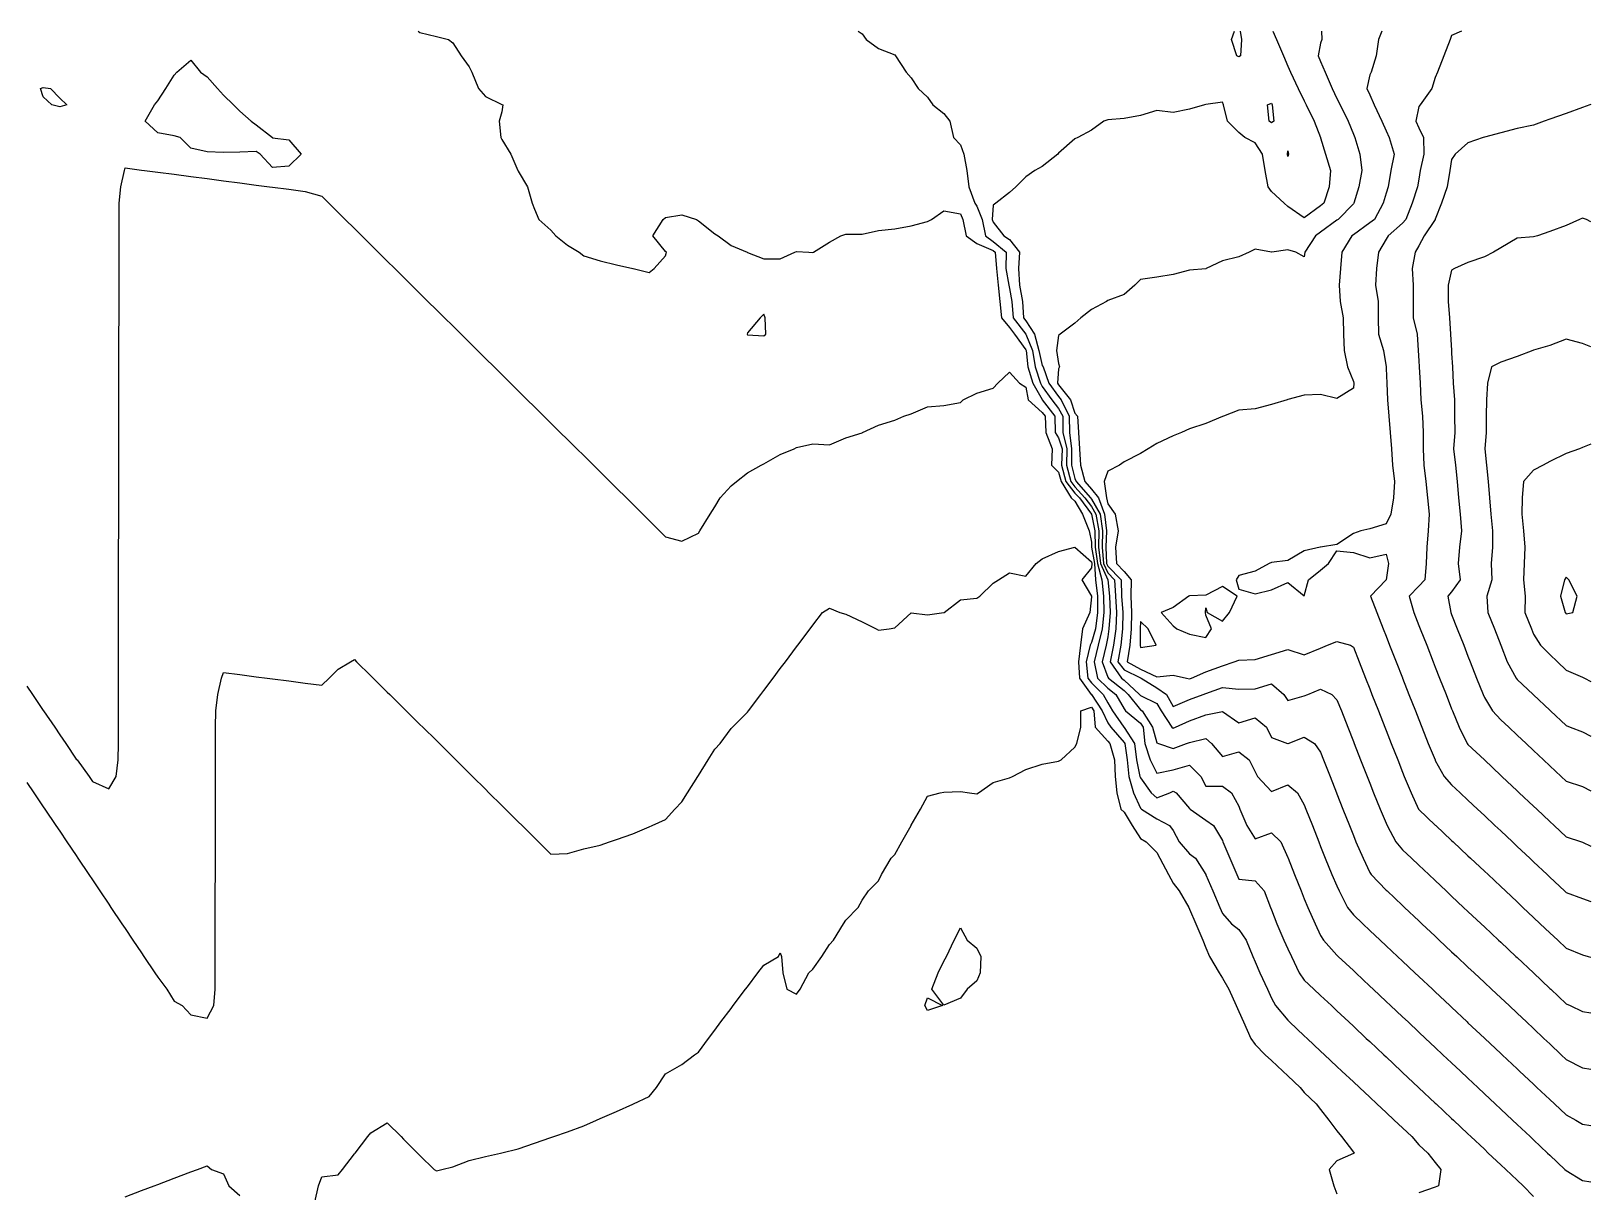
# Model space of a CAD drawing. Header units: metres. Extents: x 2681030 to 2681330, y 1246000 to 1246290.
# Drawn here: x 2681282.38 to 2681330, y 1246254.57 to 1246290 of the extents above; entities that cross this region are included whole.
import ezdxf

# ---------------------------------------------------------------- set-up
doc = ezdxf.new("R2010")
doc.units = ezdxf.units.M
doc.layers.add('BASIS_HOEHENLINIEN', color=8, linetype='Continuous')

msp = doc.modelspace()

# ---------------------------------------------------------------- linework, layer by layer
at = {"layer": 'BASIS_HOEHENLINIEN'}
for points, elevation in [([(2681294.193, 1246290), (2681294.25, 1246289.961), (2681294.75, 1246289.833), (2681295.123, 1246289.75), (2681295.25, 1246289.64), (2681295.51, 1246289.25), (2681295.75, 1246288.909), (2681295.838, 1246288.75), (2681296.039, 1246288.25), (2681296.25, 1246288.005), (2681296.75, 1246287.764), (2681296.781, 1246287.75), (2681296.75, 1246287.541), (2681296.665, 1246287.25), (2681296.721, 1246286.75), (2681296.75, 1246286.697), (2681297.027, 1246286.25), (2681297.238, 1246285.75), (2681297.25, 1246285.723), (2681297.531, 1246285.25), (2681297.677, 1246284.75), (2681297.75, 1246284.57), (2681297.875, 1246284.25), (2681298.25, 1246283.921), (2681298.395, 1246283.75), (2681298.75, 1246283.463), (2681299.11, 1246283.25), (2681299.25, 1246283.144), (2681299.75, 1246282.985), (2681300.25, 1246282.869), (2681300.75, 1246282.753), (2681300.763, 1246282.75), (2681301.25, 1246282.637), (2681301.403, 1246282.75), (2681301.75, 1246283.137), (2681301.781, 1246283.25), (2681301.75, 1246283.273), (2681301.357, 1246283.75), (2681301.677, 1246284.25), (2681301.75, 1246284.307), (2681302.25, 1246284.391), (2681302.691, 1246284.25), (2681302.75, 1246284.206), (2681303.25, 1246283.811), (2681303.36, 1246283.75), (2681303.75, 1246283.457), (2681304.243, 1246283.25), (2681304.25, 1246283.247), (2681304.75, 1246283.052), (2681305.25, 1246283.055), (2681305.7, 1246283.25), (2681305.75, 1246283.276), (2681306.125, 1246283.25), (2681306.25, 1246283.243), (2681306.264, 1246283.25), (2681306.75, 1246283.559), (2681307.097, 1246283.75), (2681307.25, 1246283.802), (2681307.75, 1246283.801), (2681308.25, 1246283.917), (2681308.75, 1246283.97), (2681309.25, 1246284.054), (2681309.75, 1246284.186), (2681309.87, 1246284.25), (2681310.25, 1246284.511), (2681310.75, 1246284.428), (2681310.827, 1246284.25), (2681310.924, 1246283.75), (2681311.25, 1246283.515), (2681311.75, 1246283.307), (2681311.818, 1246283.25), (2681311.857, 1246282.75), (2681311.908, 1246282.25), (2681311.96, 1246281.75), (2681312.006, 1246281.25), (2681312.25, 1246280.951), (2681312.403, 1246280.75), (2681312.75, 1246280.271), (2681312.759, 1246280.25), (2681312.809, 1246279.75), (2681312.967, 1246279.25), (2681313.25, 1246278.752), (2681313.251, 1246278.75), (2681313.639, 1246278.25), (2681313.648, 1246277.75), (2681313.75, 1246277.589), (2681313.857, 1246277.25), (2681313.843, 1246276.75), (2681313.975, 1246276.25), (2681314.25, 1246275.9), (2681314.385, 1246275.75), (2681314.75, 1246275.252), (2681314.751, 1246275.25), (2681314.854, 1246274.75), (2681314.865, 1246274.25), (2681314.942, 1246273.75), (2681315.065, 1246273.25), (2681315.117, 1246272.75), (2681315.131, 1246272.25), (2681315.077, 1246271.75), (2681314.963, 1246271.25), (2681314.839, 1246270.75), (2681314.938, 1246270.25), (2681315.25, 1246269.947), (2681315.497, 1246269.75), (2681315.75, 1246269.307), (2681315.791, 1246269.25), (2681316.25, 1246268.872), (2681316.334, 1246268.75), (2681316.384, 1246268.25), (2681316.541, 1246267.75), (2681316.75, 1246267.351), (2681317.25, 1246267.451), (2681317.75, 1246267.592), (2681318.088, 1246267.25), (2681318.25, 1246266.946), (2681318.75, 1246266.952), (2681319.026, 1246266.75), (2681319.25, 1246266.339), (2681319.288, 1246266.25), (2681319.5, 1246265.75), (2681319.75, 1246265.345), (2681320.25, 1246265.53), (2681320.537, 1246265.25), (2681320.75, 1246264.777), (2681320.76, 1246264.75), (2681320.957, 1246264.25), (2681321.154, 1246263.75), (2681321.25, 1246263.512), (2681321.361, 1246263.25), (2681321.588, 1246262.75), (2681321.75, 1246262.394), (2681321.835, 1246262.25), (2681322.25, 1246261.789), (2681322.291, 1246261.75), (2681322.75, 1246261.319), (2681322.824, 1246261.25), (2681323.25, 1246260.849), (2681323.356, 1246260.75), (2681323.75, 1246260.38), (2681323.888, 1246260.25), (2681324.25, 1246259.91), (2681324.42, 1246259.75), (2681324.75, 1246259.44), (2681324.953, 1246259.25), (2681325.25, 1246258.971), (2681325.485, 1246258.75), (2681325.75, 1246258.501), (2681326.017, 1246258.25), (2681326.25, 1246258.031), (2681326.549, 1246257.75), (2681326.75, 1246257.561), (2681327.081, 1246257.25), (2681327.25, 1246257.092), (2681327.614, 1246256.75), (2681327.75, 1246256.622), (2681328.146, 1246256.25), (2681328.25, 1246256.152), (2681328.678, 1246255.75), (2681328.75, 1246255.682), (2681329.21, 1246255.25), (2681329.25, 1246255.213), (2681329.75, 1246254.911), (2681330, 1246254.866)], 428), ([(2681307.626, 1246290), (2681307.75, 1246289.921), (2681307.877, 1246289.75), (2681308.25, 1246289.474), (2681308.75, 1246289.274), (2681308.771, 1246289.25), (2681309.097, 1246288.75), (2681309.25, 1246288.577), (2681309.465, 1246288.25), (2681309.75, 1246287.981), (2681309.914, 1246287.75), (2681310.25, 1246287.489), (2681310.426, 1246287.25), (2681310.542, 1246286.75), (2681310.75, 1246286.526), (2681310.856, 1246286.25), (2681310.947, 1246285.75), (2681311.004, 1246285.25), (2681311.191, 1246284.75), (2681311.25, 1246284.663), (2681311.416, 1246284.25), (2681311.521, 1246283.75), (2681311.75, 1246283.582), (2681312.145, 1246283.25), (2681312.139, 1246282.75), (2681312.232, 1246282.25), (2681312.25, 1246282.149), (2681312.321, 1246281.75), (2681312.363, 1246281.25), (2681312.75, 1246280.755), (2681312.753, 1246280.75), (2681312.954, 1246280.25), (2681313.035, 1246279.75), (2681313.194, 1246279.25), (2681313.25, 1246279.152), (2681313.539, 1246278.75), (2681313.75, 1246278.482), (2681313.875, 1246278.25), (2681313.883, 1246277.75), (2681314.002, 1246277.25), (2681313.995, 1246276.75), (2681314.124, 1246276.25), (2681314.25, 1246276.09), (2681314.555, 1246275.75), (2681314.75, 1246275.484), (2681314.885, 1246275.25), (2681314.974, 1246274.75), (2681314.973, 1246274.25), (2681315.033, 1246273.75), (2681315.25, 1246273.251), (2681315.251, 1246273.25), (2681315.3, 1246272.75), (2681315.325, 1246272.25), (2681315.283, 1246271.75), (2681315.25, 1246271.511), (2681315.207, 1246271.25), (2681315.081, 1246270.75), (2681315.25, 1246270.282), (2681315.27, 1246270.25), (2681315.75, 1246269.868), (2681315.878, 1246269.75), (2681316.25, 1246269.285), (2681316.301, 1246269.25), (2681316.618, 1246268.75), (2681316.75, 1246268.278), (2681316.802, 1246268.25), (2681317.25, 1246268.096), (2681317.654, 1246268.25), (2681317.75, 1246268.288), (2681318.25, 1246268.404), (2681318.414, 1246268.25), (2681318.75, 1246267.851), (2681319.25, 1246267.994), (2681319.565, 1246267.75), (2681319.75, 1246267.388), (2681319.822, 1246267.25), (2681320.25, 1246266.788), (2681320.75, 1246266.989), (2681321.048, 1246266.75), (2681321.25, 1246266.381), (2681321.301, 1246266.25), (2681321.498, 1246265.75), (2681321.695, 1246265.25), (2681321.75, 1246265.109), (2681321.891, 1246264.75), (2681322.096, 1246264.25), (2681322.25, 1246263.903), (2681322.32, 1246263.75), (2681322.573, 1246263.25), (2681322.75, 1246263.017), (2681323.035, 1246262.75), (2681323.25, 1246262.548), (2681323.567, 1246262.25), (2681323.75, 1246262.078), (2681324.099, 1246261.75), (2681324.25, 1246261.608), (2681324.631, 1246261.25), (2681324.75, 1246261.138), (2681325.163, 1246260.75), (2681325.25, 1246260.669), (2681325.696, 1246260.25), (2681325.75, 1246260.199), (2681326.228, 1246259.75), (2681326.25, 1246259.729), (2681326.75, 1246259.26), (2681326.76, 1246259.25), (2681327.25, 1246258.79), (2681327.292, 1246258.75), (2681327.75, 1246258.32), (2681327.825, 1246258.25), (2681328.25, 1246257.85), (2681328.357, 1246257.75), (2681328.75, 1246257.381), (2681328.889, 1246257.25), (2681329.25, 1246256.911), (2681329.54, 1246256.75), (2681329.75, 1246256.632), (2681330, 1246256.588)], 427.5), ([(2681320.291, 1246290), (2681320.399, 1246289.75), (2681320.614, 1246289.25), (2681320.75, 1246288.934), (2681320.829, 1246288.75), (2681321.064, 1246288.25), (2681321.25, 1246287.872), (2681321.31, 1246287.75), (2681321.556, 1246287.25), (2681321.747, 1246286.75), (2681321.75, 1246286.74), (2681321.902, 1246286.25), (2681322.056, 1246285.75), (2681322.016, 1246285.25), (2681321.85, 1246284.75), (2681321.75, 1246284.665), (2681321.25, 1246284.304), (2681320.75, 1246284.647), (2681320.633, 1246284.75), (2681320.25, 1246285.105), (2681320.15, 1246285.25), (2681320.055, 1246285.75), (2681319.98, 1246286.25), (2681319.75, 1246286.588), (2681319.432, 1246286.75), (2681319.25, 1246286.91), (2681318.908, 1246287.25), (2681318.785, 1246287.75), (2681318.75, 1246287.835), (2681318.25, 1246287.759), (2681318.204, 1246287.75), (2681317.75, 1246287.621), (2681317.25, 1246287.519), (2681316.75, 1246287.579), (2681316.25, 1246287.428), (2681315.75, 1246287.333), (2681315.25, 1246287.298), (2681315.126, 1246287.25), (2681314.75, 1246286.983), (2681314.34, 1246286.75), (2681314.25, 1246286.711), (2681313.75, 1246286.28), (2681313.725, 1246286.25), (2681313.25, 1246285.874), (2681313.021, 1246285.75), (2681312.75, 1246285.553), (2681312.439, 1246285.25), (2681312.25, 1246285.074), (2681311.832, 1246284.75), (2681311.75, 1246284.687), (2681311.726, 1246284.25), (2681311.75, 1246284.166), (2681312.081, 1246283.75), (2681312.25, 1246283.637), (2681312.56, 1246283.25), (2681312.528, 1246282.75), (2681312.561, 1246282.25), (2681312.645, 1246281.75), (2681312.681, 1246281.25), (2681312.75, 1246281.162), (2681313.015, 1246280.75), (2681313.15, 1246280.25), (2681313.25, 1246279.795), (2681313.274, 1246279.75), (2681313.449, 1246279.25), (2681313.75, 1246278.845), (2681313.827, 1246278.75), (2681314.073, 1246278.25), (2681314.087, 1246277.75), (2681314.147, 1246277.25), (2681314.148, 1246276.75), (2681314.25, 1246276.345), (2681314.291, 1246276.25), (2681314.725, 1246275.75), (2681314.75, 1246275.717), (2681315.018, 1246275.25), (2681315.093, 1246274.75), (2681315.082, 1246274.25), (2681315.124, 1246273.75), (2681315.25, 1246273.461), (2681315.456, 1246273.25), (2681315.483, 1246272.75), (2681315.518, 1246272.25), (2681315.493, 1246271.75), (2681315.431, 1246271.25), (2681315.322, 1246270.75), (2681315.675, 1246270.25), (2681315.75, 1246270.19), (2681316.225, 1246269.75), (2681316.25, 1246269.719), (2681316.75, 1246269.472), (2681316.878, 1246269.25), (2681317.21, 1246268.75), (2681317.25, 1246268.721), (2681317.318, 1246268.75), (2681317.75, 1246268.945), (2681318.25, 1246269.126), (2681318.75, 1246269.231), (2681319.25, 1246268.88), (2681319.75, 1246269.037), (2681320.099, 1246268.75), (2681320.25, 1246268.437), (2681320.737, 1246268.25), (2681320.75, 1246268.247), (2681320.757, 1246268.25), (2681321.25, 1246268.449), (2681321.565, 1246268.25), (2681321.75, 1246267.985), (2681321.842, 1246267.75), (2681322.039, 1246267.25), (2681322.236, 1246266.75), (2681322.25, 1246266.713), (2681322.432, 1246266.25), (2681322.629, 1246265.75), (2681322.75, 1246265.442), (2681322.828, 1246265.25), (2681323.051, 1246264.75), (2681323.25, 1246264.312), (2681323.289, 1246264.25), (2681323.75, 1246263.776), (2681323.778, 1246263.75), (2681324.25, 1246263.306), (2681324.31, 1246263.25), (2681324.75, 1246262.837), (2681324.842, 1246262.75), (2681325.25, 1246262.367), (2681325.374, 1246262.25), (2681325.75, 1246261.897), (2681325.907, 1246261.75), (2681326.25, 1246261.427), (2681326.439, 1246261.25), (2681326.75, 1246260.958), (2681326.971, 1246260.75), (2681327.25, 1246260.488), (2681327.503, 1246260.25), (2681327.75, 1246260.018), (2681328.036, 1246259.75), (2681328.25, 1246259.549), (2681328.568, 1246259.25), (2681328.75, 1246259.079), (2681329.1, 1246258.75), (2681329.25, 1246258.609), (2681329.75, 1246258.353), (2681330, 1246258.309)], 427), ([(2681321.782, 1246290), (2681321.784, 1246289.75), (2681321.75, 1246289.639), (2681321.675, 1246289.25), (2681321.75, 1246289.075), (2681321.89, 1246288.75), (2681322.105, 1246288.25), (2681322.25, 1246287.947), (2681322.342, 1246287.75), (2681322.588, 1246287.25), (2681322.75, 1246286.855), (2681322.794, 1246286.75), (2681322.949, 1246286.25), (2681323.006, 1246285.75), (2681322.915, 1246285.25), (2681322.763, 1246284.75), (2681322.75, 1246284.733), (2681322.283, 1246284.25), (2681322.25, 1246284.226), (2681321.75, 1246283.864), (2681321.592, 1246283.75), (2681321.269, 1246283.25), (2681321.25, 1246283.108), (2681320.99, 1246283.25), (2681320.75, 1246283.328), (2681320.256, 1246283.25), (2681320.25, 1246283.249), (2681320.246, 1246283.25), (2681319.75, 1246283.346), (2681319.565, 1246283.25), (2681319.25, 1246283.113), (2681318.75, 1246282.987), (2681318.257, 1246282.75), (2681318.25, 1246282.747), (2681317.75, 1246282.708), (2681317.25, 1246282.573), (2681316.75, 1246282.493), (2681316.25, 1246282.424), (2681316.077, 1246282.25), (2681315.75, 1246281.957), (2681315.25, 1246281.778), (2681315.209, 1246281.75), (2681314.75, 1246281.501), (2681314.432, 1246281.25), (2681314.25, 1246281.083), (2681313.798, 1246280.75), (2681313.75, 1246280.708), (2681313.683, 1246280.25), (2681313.75, 1246279.852), (2681313.781, 1246279.75), (2681313.75, 1246279.689), (2681313.713, 1246279.25), (2681313.75, 1246279.2), (2681314.114, 1246278.75), (2681314.25, 1246278.343), (2681314.326, 1246278.25), (2681314.356, 1246277.75), (2681314.383, 1246277.25), (2681314.414, 1246276.75), (2681314.555, 1246276.25), (2681314.75, 1246276.018), (2681314.964, 1246275.75), (2681315.152, 1246275.25), (2681315.213, 1246274.75), (2681315.19, 1246274.25), (2681315.216, 1246273.75), (2681315.25, 1246273.671), (2681315.661, 1246273.25), (2681315.667, 1246272.75), (2681315.711, 1246272.25), (2681315.702, 1246271.75), (2681315.65, 1246271.25), (2681315.562, 1246270.75), (2681315.75, 1246270.505), (2681316.25, 1246270.26), (2681316.27, 1246270.25), (2681316.75, 1246269.954), (2681317.047, 1246269.75), (2681317.25, 1246269.38), (2681317.75, 1246269.596), (2681318.164, 1246269.75), (2681318.25, 1246269.782), (2681318.75, 1246269.963), (2681319.25, 1246269.907), (2681319.75, 1246269.922), (2681320.25, 1246270.079), (2681320.629, 1246269.75), (2681320.75, 1246269.565), (2681321.25, 1246269.706), (2681321.358, 1246269.75), (2681321.75, 1246269.908), (2681322.095, 1246269.75), (2681322.25, 1246269.589), (2681322.383, 1246269.25), (2681322.58, 1246268.75), (2681322.75, 1246268.318), (2681322.777, 1246268.25), (2681322.973, 1246267.75), (2681323.17, 1246267.25), (2681323.25, 1246267.046), (2681323.367, 1246266.75), (2681323.564, 1246266.25), (2681323.75, 1246265.82), (2681323.782, 1246265.75), (2681324.051, 1246265.25), (2681324.25, 1246265.004), (2681324.521, 1246264.75), (2681324.75, 1246264.535), (2681325.053, 1246264.25), (2681325.25, 1246264.065), (2681325.585, 1246263.75), (2681325.75, 1246263.595), (2681326.117, 1246263.25), (2681326.25, 1246263.126), (2681326.65, 1246262.75), (2681326.75, 1246262.656), (2681327.182, 1246262.25), (2681327.25, 1246262.186), (2681327.714, 1246261.75), (2681327.75, 1246261.716), (2681328.246, 1246261.25), (2681328.25, 1246261.247), (2681328.75, 1246260.777), (2681328.779, 1246260.75), (2681329.25, 1246260.307), (2681329.374, 1246260.25), (2681329.75, 1246260.075), (2681330, 1246260.029)], 426.5), ([(2681323.615, 1246290), (2681323.517, 1246289.75), (2681323.442, 1246289.25), (2681323.289, 1246288.75), (2681323.25, 1246288.67), (2681323.166, 1246288.25), (2681323.25, 1246288.055), (2681323.381, 1246287.75), (2681323.62, 1246287.25), (2681323.75, 1246286.954), (2681323.841, 1246286.75), (2681323.992, 1246286.25), (2681323.895, 1246285.75), (2681323.814, 1246285.25), (2681323.75, 1246285.05), (2681323.655, 1246284.75), (2681323.391, 1246284.25), (2681323.25, 1246284.148), (2681322.75, 1246283.786), (2681322.7, 1246283.75), (2681322.393, 1246283.25), (2681322.359, 1246282.75), (2681322.316, 1246282.25), (2681322.351, 1246281.75), (2681322.438, 1246281.25), (2681322.449, 1246280.75), (2681322.465, 1246280.25), (2681322.571, 1246279.75), (2681322.75, 1246279.303), (2681322.762, 1246279.25), (2681322.75, 1246279.101), (2681322.25, 1246278.79), (2681321.75, 1246278.903), (2681321.25, 1246278.892), (2681320.75, 1246278.754), (2681320.733, 1246278.75), (2681320.25, 1246278.599), (2681319.75, 1246278.467), (2681319.25, 1246278.434), (2681318.782, 1246278.25), (2681318.75, 1246278.237), (2681318.25, 1246278.025), (2681317.75, 1246277.862), (2681317.503, 1246277.75), (2681317.25, 1246277.641), (2681316.75, 1246277.41), (2681316.488, 1246277.25), (2681316.25, 1246277.105), (2681315.75, 1246276.848), (2681315.608, 1246276.75), (2681315.25, 1246276.564), (2681315.138, 1246276.25), (2681315.213, 1246275.75), (2681315.25, 1246275.572), (2681315.474, 1246275.25), (2681315.572, 1246274.75), (2681315.489, 1246274.25), (2681315.52, 1246273.75), (2681315.75, 1246273.509), (2681315.97, 1246273.25), (2681315.951, 1246272.75), (2681315.977, 1246272.25), (2681315.963, 1246271.75), (2681315.924, 1246271.25), (2681315.848, 1246270.75), (2681316.25, 1246270.519), (2681316.75, 1246270.291), (2681317.25, 1246270.339), (2681317.66, 1246270.25), (2681317.75, 1246270.225), (2681317.812, 1246270.25), (2681318.25, 1246270.439), (2681318.75, 1246270.62), (2681319.111, 1246270.75), (2681319.25, 1246270.8), (2681319.75, 1246270.817), (2681320.25, 1246270.965), (2681320.75, 1246271.122), (2681321.25, 1246270.964), (2681321.75, 1246271.166), (2681321.959, 1246271.25), (2681322.25, 1246271.367), (2681322.662, 1246271.25), (2681322.75, 1246271.193), (2681322.924, 1246270.75), (2681323.121, 1246270.25), (2681323.25, 1246269.921), (2681323.317, 1246269.75), (2681323.514, 1246269.25), (2681323.711, 1246268.75), (2681323.75, 1246268.65), (2681323.908, 1246268.25), (2681324.104, 1246267.75), (2681324.25, 1246267.379), (2681324.302, 1246267.25), (2681324.513, 1246266.75), (2681324.74, 1246266.25), (2681324.75, 1246266.236), (2681325.25, 1246265.763), (2681325.264, 1246265.75), (2681325.75, 1246265.293), (2681325.796, 1246265.25), (2681326.25, 1246264.824), (2681326.328, 1246264.75), (2681326.75, 1246264.354), (2681326.861, 1246264.25), (2681327.25, 1246263.884), (2681327.393, 1246263.75), (2681327.75, 1246263.414), (2681327.925, 1246263.25), (2681328.25, 1246262.945), (2681328.457, 1246262.75), (2681328.75, 1246262.475), (2681328.99, 1246262.25), (2681329.25, 1246262.005), (2681329.75, 1246261.796), (2681329.915, 1246261.75), (2681330, 1246261.727)], 426), ([(2681319.304, 1246289.25), (2681319.25, 1246289.22), (2681319.196, 1246289.25), (2681319.034, 1246289.75), (2681319.116, 1246290)], 427.5), ([(2681326.052, 1246290), (2681325.75, 1246289.864), (2681325.705, 1246289.75), (2681325.509, 1246289.25), (2681325.314, 1246288.75), (2681325.25, 1246288.588), (2681325.142, 1246288.25), (2681324.791, 1246287.75), (2681324.75, 1246287.7), (2681324.658, 1246287.25), (2681324.75, 1246287.05), (2681324.888, 1246286.75), (2681324.901, 1246286.25), (2681324.792, 1246285.75), (2681324.75, 1246285.486), (2681324.713, 1246285.25), (2681324.547, 1246284.75), (2681324.355, 1246284.25), (2681324.25, 1246284.136), (2681323.808, 1246283.75), (2681323.75, 1246283.65), (2681323.517, 1246283.25), (2681323.453, 1246282.75), (2681323.424, 1246282.25), (2681323.508, 1246281.75), (2681323.508, 1246281.25), (2681323.519, 1246280.75), (2681323.666, 1246280.25), (2681323.747, 1246279.75), (2681323.75, 1246279.703), (2681323.774, 1246279.25), (2681323.797, 1246278.75), (2681323.828, 1246278.25), (2681323.877, 1246277.75), (2681323.918, 1246277.25), (2681323.945, 1246276.75), (2681324.001, 1246276.25), (2681323.979, 1246275.75), (2681323.899, 1246275.25), (2681323.75, 1246274.956), (2681323.25, 1246274.803), (2681322.978, 1246274.75), (2681322.75, 1246274.666), (2681322.25, 1246274.326), (2681321.75, 1246274.251), (2681321.741, 1246274.25), (2681321.25, 1246274.131), (2681320.75, 1246273.835), (2681320.25, 1246273.774), (2681320.175, 1246273.75), (2681319.75, 1246273.518), (2681319.25, 1246273.377), (2681319.171, 1246273.25), (2681319.25, 1246272.96), (2681319.75, 1246272.825), (2681320.25, 1246272.945), (2681320.75, 1246273.171), (2681321.25, 1246272.766), (2681321.379, 1246273.25), (2681321.75, 1246273.545), (2681321.994, 1246273.75), (2681322.25, 1246274.137), (2681322.75, 1246274.083), (2681323.25, 1246273.917), (2681323.75, 1246274.032), (2681323.82, 1246273.75), (2681323.755, 1246273.25), (2681323.75, 1246273.245), (2681323.277, 1246272.75), (2681323.465, 1246272.25), (2681323.662, 1246271.75), (2681323.75, 1246271.526), (2681323.858, 1246271.25), (2681324.055, 1246270.75), (2681324.25, 1246270.254), (2681324.252, 1246270.25), (2681324.448, 1246269.75), (2681324.645, 1246269.25), (2681324.75, 1246268.983), (2681324.842, 1246268.75), (2681325.038, 1246268.25), (2681325.245, 1246267.75), (2681325.25, 1246267.738), (2681325.526, 1246267.25), (2681325.75, 1246266.992), (2681326.007, 1246266.75), (2681326.25, 1246266.522), (2681326.539, 1246266.25), (2681326.75, 1246266.052), (2681327.072, 1246265.75), (2681327.25, 1246265.582), (2681327.604, 1246265.25), (2681327.75, 1246265.113), (2681328.136, 1246264.75), (2681328.25, 1246264.643), (2681328.668, 1246264.25), (2681328.75, 1246264.173), (2681329.2, 1246263.75), (2681329.25, 1246263.703), (2681329.75, 1246263.517), (2681330, 1246263.424)], 425.5), ([(2681319.292, 1246290), (2681319.332, 1246289.75), (2681319.304, 1246289.25)], 427.5), ([(2681290.62, 1246286.25), (2681290.25, 1246285.88), (2681289.75, 1246285.838), (2681289.37, 1246286.25), (2681289.25, 1246286.324), (2681288.75, 1246286.303), (2681288.25, 1246286.299), (2681287.75, 1246286.317), (2681287.25, 1246286.424), (2681286.93, 1246286.75), (2681286.75, 1246286.807), (2681286.25, 1246286.895), (2681285.855, 1246287.25), (2681286.142, 1246287.75), (2681286.25, 1246287.87), (2681286.492, 1246288.25), (2681286.75, 1246288.655), (2681286.83, 1246288.75), (2681287.25, 1246289.117), (2681287.553, 1246288.75), (2681287.75, 1246288.606), (2681288.066, 1246288.25), (2681288.25, 1246288.042), (2681288.556, 1246287.75), (2681288.75, 1246287.558), (2681289.095, 1246287.25), (2681289.25, 1246287.141), (2681289.748, 1246286.75), (2681289.75, 1246286.746), (2681290.25, 1246286.687), (2681290.62, 1246286.25)], 428.5), ([(2681283.466, 1246287.75), (2681283.25, 1246287.686), (2681283.006, 1246287.75), (2681282.75, 1246287.995), (2681282.659, 1246288.25), (2681282.75, 1246288.282), (2681282.968, 1246288.25), (2681283.25, 1246287.957), (2681283.466, 1246287.75)], 428.5), ([(2681320.322, 1246287.25), (2681320.25, 1246287.202), (2681320.181, 1246287.25), (2681320.126, 1246287.75), (2681320.25, 1246287.8), (2681320.274, 1246287.75), (2681320.322, 1246287.25)], 427.5), ([(2681330, 1246287.76), (2681329.972, 1246287.75), (2681329.75, 1246287.67), (2681329.25, 1246287.491), (2681328.75, 1246287.312), (2681328.577, 1246287.25), (2681328.25, 1246287.133), (2681327.75, 1246287.026), (2681327.25, 1246286.9), (2681326.75, 1246286.766), (2681326.709, 1246286.75), (2681326.25, 1246286.593), (2681325.862, 1246286.25), (2681325.75, 1246286.083), (2681325.695, 1246285.75), (2681325.612, 1246285.25), (2681325.439, 1246284.75), (2681325.25, 1246284.257), (2681325.247, 1246284.25), (2681324.916, 1246283.75), (2681324.75, 1246283.447), (2681324.641, 1246283.25), (2681324.548, 1246282.75), (2681324.579, 1246282.25), (2681324.575, 1246281.75), (2681324.578, 1246281.25), (2681324.694, 1246280.75), (2681324.732, 1246280.25), (2681324.75, 1246279.931), (2681324.76, 1246279.75), (2681324.787, 1246279.25), (2681324.812, 1246278.75), (2681324.859, 1246278.25), (2681324.885, 1246277.75), (2681324.883, 1246277.25), (2681324.905, 1246276.75), (2681324.962, 1246276.25), (2681325.015, 1246275.75), (2681325.06, 1246275.25), (2681325.039, 1246274.75), (2681324.992, 1246274.25), (2681324.976, 1246273.75), (2681324.937, 1246273.25), (2681324.75, 1246273.055), (2681324.458, 1246272.75), (2681324.596, 1246272.25), (2681324.75, 1246271.858), (2681324.793, 1246271.75), (2681324.989, 1246271.25), (2681325.186, 1246270.75), (2681325.25, 1246270.587), (2681325.383, 1246270.25), (2681325.579, 1246269.75), (2681325.75, 1246269.316), (2681325.776, 1246269.25), (2681325.98, 1246268.75), (2681326.228, 1246268.25), (2681326.25, 1246268.22), (2681326.75, 1246267.75), (2681326.75, 1246267.75), (2681327.25, 1246267.28), (2681327.282, 1246267.25), (2681327.75, 1246266.811), (2681327.815, 1246266.75), (2681328.25, 1246266.341), (2681328.347, 1246266.25), (2681328.75, 1246265.871), (2681328.879, 1246265.75), (2681329.25, 1246265.402), (2681329.715, 1246265.25), (2681329.75, 1246265.238), (2681330, 1246265.12)], 425), ([(2681320.765, 1246286.25), (2681320.75, 1246286.175), (2681320.741, 1246286.25), (2681320.75, 1246286.346), (2681320.765, 1246286.25)], 427.5), ([(2681282.25, 1246270.008), (2681282.424, 1246269.75), (2681282.75, 1246269.265), (2681282.76, 1246269.25), (2681283.097, 1246268.75), (2681283.25, 1246268.522), (2681283.433, 1246268.25), (2681283.75, 1246267.779), (2681283.787, 1246267.75), (2681284.151, 1246267.25), (2681284.25, 1246267.093), (2681284.75, 1246266.867), (2681284.979, 1246267.25), (2681285.04, 1246267.75), (2681285.041, 1246268.25), (2681285.041, 1246268.75), (2681285.042, 1246269.25), (2681285.043, 1246269.75), (2681285.044, 1246270.25), (2681285.045, 1246270.75), (2681285.045, 1246271.25), (2681285.046, 1246271.75), (2681285.047, 1246272.25), (2681285.048, 1246272.75), (2681285.048, 1246273.25), (2681285.049, 1246273.75), (2681285.05, 1246274.25), (2681285.051, 1246274.75), (2681285.052, 1246275.25), (2681285.052, 1246275.75), (2681285.053, 1246276.25), (2681285.054, 1246276.75), (2681285.055, 1246277.25), (2681285.055, 1246277.75), (2681285.056, 1246278.25), (2681285.057, 1246278.75), (2681285.058, 1246279.25), (2681285.059, 1246279.75), (2681285.059, 1246280.25), (2681285.06, 1246280.75), (2681285.061, 1246281.25), (2681285.062, 1246281.75), (2681285.062, 1246282.25), (2681285.063, 1246282.75), (2681285.064, 1246283.25), (2681285.065, 1246283.75), (2681285.066, 1246284.25), (2681285.066, 1246284.75), (2681285.118, 1246285.25), (2681285.227, 1246285.75), (2681285.25, 1246285.826), (2681285.75, 1246285.761), (2681285.835, 1246285.75), (2681286.25, 1246285.696), (2681286.75, 1246285.63), (2681287.25, 1246285.565), (2681287.75, 1246285.5), (2681288.25, 1246285.434), (2681288.75, 1246285.369), (2681289.25, 1246285.303), (2681289.658, 1246285.25), (2681289.75, 1246285.238), (2681290.25, 1246285.172), (2681290.75, 1246285.107), (2681291.25, 1246284.961), (2681291.463, 1246284.75), (2681291.75, 1246284.467), (2681291.969, 1246284.25), (2681292.25, 1246283.972), (2681292.474, 1246283.75), (2681292.75, 1246283.476), (2681292.979, 1246283.25), (2681293.25, 1246282.982), (2681293.484, 1246282.75), (2681293.75, 1246282.487), (2681293.989, 1246282.25), (2681294.25, 1246281.992), (2681294.494, 1246281.75), (2681294.75, 1246281.496), (2681294.999, 1246281.25), (2681295.25, 1246281.002), (2681295.504, 1246280.75), (2681295.75, 1246280.506), (2681296.009, 1246280.25), (2681296.25, 1246280.012), (2681296.514, 1246279.75), (2681296.75, 1246279.516), (2681297.019, 1246279.25), (2681297.25, 1246279.021), (2681297.524, 1246278.75), (2681297.75, 1246278.527), (2681298.029, 1246278.25), (2681298.25, 1246278.032), (2681298.534, 1246277.75), (2681298.75, 1246277.537), (2681299.039, 1246277.25), (2681299.25, 1246277.041), (2681299.545, 1246276.75), (2681299.75, 1246276.547), (2681300.05, 1246276.25), (2681300.25, 1246276.052), (2681300.555, 1246275.75), (2681300.75, 1246275.557), (2681301.06, 1246275.25), (2681301.25, 1246275.061), (2681301.565, 1246274.75), (2681301.75, 1246274.567), (2681302.25, 1246274.426), (2681302.75, 1246274.675), (2681302.797, 1246274.75), (2681303.106, 1246275.25), (2681303.25, 1246275.477), (2681303.42, 1246275.75), (2681303.75, 1246276.117), (2681303.917, 1246276.25), (2681304.25, 1246276.514), (2681304.668, 1246276.75), (2681304.75, 1246276.796), (2681305.25, 1246277.078), (2681305.672, 1246277.25), (2681305.75, 1246277.286), (2681306.25, 1246277.402), (2681306.75, 1246277.374), (2681307.25, 1246277.582), (2681307.75, 1246277.741), (2681307.767, 1246277.75), (2681308.25, 1246277.967), (2681308.75, 1246278.122), (2681309.023, 1246278.25), (2681309.25, 1246278.317), (2681309.75, 1246278.53), (2681310.25, 1246278.573), (2681310.75, 1246278.659), (2681310.84, 1246278.75), (2681311.25, 1246278.947), (2681311.75, 1246279.097), (2681311.893, 1246279.25), (2681312.25, 1246279.585), (2681312.559, 1246279.25), (2681312.75, 1246279.131), (2681312.817, 1246278.75), (2681313.25, 1246278.362), (2681313.337, 1246278.25), (2681313.356, 1246277.75), (2681313.556, 1246277.25), (2681313.537, 1246276.75), (2681313.75, 1246276.532), (2681313.825, 1246276.25), (2681314.131, 1246275.75), (2681314.25, 1246275.647), (2681314.476, 1246275.25), (2681314.687, 1246274.75), (2681314.75, 1246274.402), (2681314.756, 1246274.25), (2681314.851, 1246273.75), (2681314.88, 1246273.25), (2681314.933, 1246272.75), (2681314.937, 1246272.25), (2681314.872, 1246271.75), (2681314.75, 1246271.338), (2681314.712, 1246271.25), (2681314.596, 1246270.75), (2681314.644, 1246270.25), (2681314.75, 1246270.1), (2681315.111, 1246269.75), (2681315.25, 1246269.496), (2681315.393, 1246269.25), (2681315.74, 1246268.75), (2681315.75, 1246268.738), (2681316.064, 1246268.25), (2681316.132, 1246267.75), (2681316.232, 1246267.25), (2681316.25, 1246267.2), (2681316.581, 1246266.75), (2681316.75, 1246266.595), (2681317.144, 1246266.75), (2681317.25, 1246266.794), (2681317.342, 1246266.75), (2681317.75, 1246266.271), (2681317.767, 1246266.25), (2681318.25, 1246265.909), (2681318.483, 1246265.75), (2681318.75, 1246265.29), (2681318.767, 1246265.25), (2681318.979, 1246264.75), (2681319.191, 1246264.25), (2681319.25, 1246264.111), (2681319.75, 1246264.064), (2681320.023, 1246263.75), (2681320.22, 1246263.25), (2681320.25, 1246263.173), (2681320.417, 1246262.75), (2681320.63, 1246262.25), (2681320.75, 1246261.986), (2681320.857, 1246261.75), (2681321.093, 1246261.25), (2681321.25, 1246261.03), (2681321.548, 1246260.75), (2681321.75, 1246260.56), (2681322.08, 1246260.25), (2681322.25, 1246260.091), (2681322.613, 1246259.75), (2681322.75, 1246259.621), (2681323.145, 1246259.25), (2681323.25, 1246259.151), (2681323.677, 1246258.75), (2681323.75, 1246258.682), (2681324.209, 1246258.25), (2681324.25, 1246258.212), (2681324.742, 1246257.75), (2681324.75, 1246257.742), (2681325.25, 1246257.272), (2681325.274, 1246257.25), (2681325.75, 1246256.803), (2681325.806, 1246256.75), (2681326.25, 1246256.333), (2681326.338, 1246256.25), (2681326.75, 1246255.863), (2681326.87, 1246255.75), (2681327.25, 1246255.393), (2681327.403, 1246255.25), (2681327.75, 1246254.924), (2681327.935, 1246254.75), (2681328.25, 1246254.418)], 428.5), ([(2681330, 1246284.178), (2681329.868, 1246284.25), (2681329.75, 1246284.288), (2681329.659, 1246284.25), (2681329.25, 1246284.066), (2681328.75, 1246283.886), (2681328.37, 1246283.75), (2681328.25, 1246283.718), (2681327.75, 1246283.679), (2681327.25, 1246283.382), (2681327.027, 1246283.25), (2681326.75, 1246283.112), (2681326.25, 1246282.94), (2681325.837, 1246282.75), (2681325.75, 1246282.704), (2681325.646, 1246282.25), (2681325.641, 1246281.75), (2681325.683, 1246281.25), (2681325.716, 1246280.75), (2681325.745, 1246280.25), (2681325.75, 1246280.156), (2681325.773, 1246279.75), (2681325.799, 1246279.25), (2681325.838, 1246278.75), (2681325.843, 1246278.25), (2681325.844, 1246277.75), (2681325.812, 1246277.25), (2681325.865, 1246276.75), (2681325.916, 1246276.25), (2681325.961, 1246275.75), (2681326.006, 1246275.25), (2681326.05, 1246274.75), (2681325.991, 1246274.25), (2681325.955, 1246273.75), (2681326.011, 1246273.25), (2681325.75, 1246272.879), (2681325.639, 1246272.75), (2681325.727, 1246272.25), (2681325.75, 1246272.191), (2681325.924, 1246271.75), (2681326.12, 1246271.25), (2681326.25, 1246270.92), (2681326.317, 1246270.75), (2681326.514, 1246270.25), (2681326.71, 1246269.75), (2681326.75, 1246269.658), (2681326.996, 1246269.25), (2681327.25, 1246268.979), (2681327.493, 1246268.75), (2681327.75, 1246268.509), (2681328.026, 1246268.25), (2681328.25, 1246268.039), (2681328.558, 1246267.75), (2681328.75, 1246267.569), (2681329.09, 1246267.25), (2681329.25, 1246267.1), (2681329.75, 1246266.936), (2681330, 1246266.804)], 424.5), ([(2681304.75, 1246280.701), (2681304.809, 1246280.75), (2681304.791, 1246281.25), (2681304.75, 1246281.356), (2681304.638, 1246281.25), (2681304.25, 1246280.786), (2681304.238, 1246280.75), (2681304.25, 1246280.728), (2681304.75, 1246280.701)], 428), ([(2681330, 1246280.365), (2681329.75, 1246280.465), (2681329.25, 1246280.597), (2681328.75, 1246280.409), (2681328.25, 1246280.262), (2681328.225, 1246280.25), (2681327.75, 1246280.066), (2681327.25, 1246279.897), (2681326.971, 1246279.75), (2681326.85, 1246279.25), (2681326.816, 1246278.75), (2681326.802, 1246278.25), (2681326.801, 1246277.75), (2681326.768, 1246277.25), (2681326.817, 1246276.75), (2681326.862, 1246276.25), (2681326.906, 1246275.75), (2681326.951, 1246275.25), (2681326.996, 1246274.75), (2681327.002, 1246274.25), (2681326.958, 1246273.75), (2681326.979, 1246273.25), (2681326.821, 1246272.75), (2681326.858, 1246272.25), (2681327.055, 1246271.75), (2681327.25, 1246271.253), (2681327.251, 1246271.25), (2681327.45, 1246270.75), (2681327.716, 1246270.25), (2681327.75, 1246270.207), (2681328.237, 1246269.75), (2681328.25, 1246269.737), (2681328.75, 1246269.268), (2681328.769, 1246269.25), (2681329.25, 1246268.798), (2681329.374, 1246268.75), (2681329.75, 1246268.607), (2681330, 1246268.475)], 424), ([(2681330, 1246277.394), (2681329.75, 1246277.287), (2681329.65, 1246277.25), (2681329.25, 1246277.106), (2681328.75, 1246276.862), (2681328.546, 1246276.75), (2681328.25, 1246276.598), (2681327.941, 1246276.25), (2681327.906, 1246275.75), (2681327.896, 1246275.25), (2681327.941, 1246274.75), (2681327.985, 1246274.25), (2681327.961, 1246273.75), (2681327.947, 1246273.25), (2681327.993, 1246272.75), (2681327.989, 1246272.25), (2681328.186, 1246271.75), (2681328.25, 1246271.592), (2681328.462, 1246271.25), (2681328.75, 1246270.966), (2681328.98, 1246270.75), (2681329.25, 1246270.496), (2681329.75, 1246270.278), (2681329.803, 1246270.25), (2681330, 1246270.147)], 423.5), ([(2681282.25, 1246267.06), (2681282.459, 1246266.75), (2681282.75, 1246266.317), (2681282.795, 1246266.25), (2681283.131, 1246265.75), (2681283.25, 1246265.574), (2681283.468, 1246265.25), (2681283.75, 1246264.831), (2681283.804, 1246264.75), (2681284.141, 1246264.25), (2681284.25, 1246264.088), (2681284.477, 1246263.75), (2681284.75, 1246263.345), (2681284.814, 1246263.25), (2681285.15, 1246262.75), (2681285.25, 1246262.602), (2681285.486, 1246262.25), (2681285.75, 1246261.858), (2681285.823, 1246261.75), (2681286.159, 1246261.25), (2681286.25, 1246261.115), (2681286.519, 1246260.75), (2681286.75, 1246260.39), (2681286.993, 1246260.25), (2681287.25, 1246259.968), (2681287.75, 1246259.867), (2681287.956, 1246260.25), (2681287.998, 1246260.75), (2681287.999, 1246261.25), (2681287.999, 1246261.75), (2681288, 1246262.25), (2681288.001, 1246262.75), (2681288.002, 1246263.25), (2681288.002, 1246263.75), (2681288.003, 1246264.25), (2681288.004, 1246264.75), (2681288.005, 1246265.25), (2681288.006, 1246265.75), (2681288.006, 1246266.25), (2681288.007, 1246266.75), (2681288.008, 1246267.25), (2681288.009, 1246267.75), (2681288.009, 1246268.25), (2681288.01, 1246268.75), (2681288.015, 1246269.25), (2681288.081, 1246269.75), (2681288.192, 1246270.25), (2681288.25, 1246270.424), (2681288.75, 1246270.359), (2681289.25, 1246270.293), (2681289.581, 1246270.25), (2681289.75, 1246270.228), (2681290.25, 1246270.163), (2681290.75, 1246270.097), (2681291.25, 1246270.032), (2681291.477, 1246270.25), (2681291.75, 1246270.519), (2681292.126, 1246270.75), (2681292.25, 1246270.815), (2681292.316, 1246270.75), (2681292.75, 1246270.321), (2681292.821, 1246270.25), (2681293.25, 1246269.825), (2681293.326, 1246269.75), (2681293.75, 1246269.33), (2681293.831, 1246269.25), (2681294.25, 1246268.835), (2681294.336, 1246268.75), (2681294.75, 1246268.341), (2681294.842, 1246268.25), (2681295.25, 1246267.846), (2681295.346, 1246267.75), (2681295.75, 1246267.35), (2681295.851, 1246267.25), (2681296.25, 1246266.855), (2681296.356, 1246266.75), (2681296.75, 1246266.361), (2681296.862, 1246266.25), (2681297.25, 1246265.866), (2681297.367, 1246265.75), (2681297.75, 1246265.37), (2681297.872, 1246265.25), (2681298.25, 1246264.875), (2681298.75, 1246264.89), (2681299.25, 1246265.035), (2681299.75, 1246265.151), (2681300.042, 1246265.25), (2681300.25, 1246265.321), (2681300.75, 1246265.495), (2681301.25, 1246265.711), (2681301.34, 1246265.75), (2681301.75, 1246265.93), (2681302.032, 1246266.25), (2681302.25, 1246266.471), (2681302.424, 1246266.75), (2681302.736, 1246267.25), (2681302.75, 1246267.273), (2681303.047, 1246267.75), (2681303.25, 1246268.075), (2681303.414, 1246268.25), (2681303.75, 1246268.706), (2681303.789, 1246268.75), (2681304.25, 1246269.21), (2681304.28, 1246269.25), (2681304.657, 1246269.75), (2681304.75, 1246269.874), (2681305.033, 1246270.25), (2681305.25, 1246270.538), (2681305.41, 1246270.75), (2681305.75, 1246271.201), (2681305.787, 1246271.25), (2681306.163, 1246271.75), (2681306.25, 1246271.866), (2681306.54, 1246272.25), (2681306.75, 1246272.382), (2681307.068, 1246272.25), (2681307.25, 1246272.2), (2681307.75, 1246271.966), (2681308.175, 1246271.75), (2681308.25, 1246271.716), (2681308.577, 1246271.75), (2681308.75, 1246271.783), (2681309.25, 1246272.245), (2681309.75, 1246272.185), (2681310.25, 1246272.249), (2681310.251, 1246272.25), (2681310.75, 1246272.639), (2681311.25, 1246272.693), (2681311.347, 1246272.75), (2681311.75, 1246273.151), (2681311.915, 1246273.25), (2681312.25, 1246273.468), (2681312.75, 1246273.363), (2681313.062, 1246273.75), (2681313.25, 1246273.892), (2681313.75, 1246274.117), (2681314.25, 1246274.25), (2681314.75, 1246273.802), (2681314.76, 1246273.75), (2681314.75, 1246273.617), (2681314.456, 1246273.25), (2681314.75, 1246272.753), (2681314.75, 1246272.75), (2681314.75, 1246272.729), (2681314.702, 1246272.25), (2681314.484, 1246271.75), (2681314.415, 1246271.25), (2681314.354, 1246270.75), (2681314.393, 1246270.25), (2681314.743, 1246269.75), (2681314.75, 1246269.745), (2681315.085, 1246269.25), (2681315.25, 1246268.886), (2681315.343, 1246268.75), (2681315.75, 1246268.286), (2681315.773, 1246268.25), (2681315.839, 1246267.75), (2681315.893, 1246267.25), (2681316.032, 1246266.75), (2681316.25, 1246266.276), (2681316.28, 1246266.25), (2681316.75, 1246265.957), (2681317.134, 1246265.75), (2681317.25, 1246265.596), (2681317.435, 1246265.25), (2681317.75, 1246264.883), (2681317.933, 1246264.75), (2681318.246, 1246264.25), (2681318.25, 1246264.241), (2681318.458, 1246263.75), (2681318.67, 1246263.25), (2681318.75, 1246263.062), (2681319.03, 1246262.75), (2681319.25, 1246262.575), (2681319.482, 1246262.25), (2681319.679, 1246261.75), (2681319.75, 1246261.583), (2681319.899, 1246261.25), (2681320.126, 1246260.75), (2681320.25, 1246260.477), (2681320.374, 1246260.25), (2681320.75, 1246259.802), (2681320.805, 1246259.75), (2681321.25, 1246259.332), (2681321.337, 1246259.25), (2681321.75, 1246258.862), (2681321.87, 1246258.75), (2681322.25, 1246258.393), (2681322.402, 1246258.25), (2681322.75, 1246257.923), (2681322.934, 1246257.75), (2681323.25, 1246257.453), (2681323.466, 1246257.25), (2681323.75, 1246256.983), (2681323.998, 1246256.75), (2681324.25, 1246256.514), (2681324.531, 1246256.25), (2681324.75, 1246256.004), (2681325.024, 1246255.75), (2681325.25, 1246255.46), (2681325.419, 1246255.25), (2681325.345, 1246254.75), (2681325.25, 1246254.712), (2681324.75, 1246254.531)], 429), ([(2681318.25, 1246271.494), (2681318.418, 1246271.75), (2681318.25, 1246272.171), (2681318.231, 1246272.25), (2681318.25, 1246272.398), (2681318.289, 1246272.25), (2681318.75, 1246271.986), (2681318.971, 1246272.25), (2681319.206, 1246272.75), (2681318.75, 1246273.043), (2681318.25, 1246272.782), (2681317.75, 1246272.764), (2681317.726, 1246272.75), (2681317.25, 1246272.402), (2681316.883, 1246272.25), (2681317.25, 1246271.846), (2681317.364, 1246271.75), (2681317.75, 1246271.594), (2681318.25, 1246271.494)], 425.5), ([(2681329.25, 1246272.211), (2681329.449, 1246272.25), (2681329.579, 1246272.75), (2681329.325, 1246273.25), (2681329.25, 1246273.331), (2681329.197, 1246273.25), (2681329.07, 1246272.75), (2681329.217, 1246272.25), (2681329.25, 1246272.211)], 423), ([(2681316.25, 1246271.182), (2681316.733, 1246271.25), (2681316.484, 1246271.75), (2681316.25, 1246271.975), (2681316.24, 1246271.75), (2681316.244, 1246271.25), (2681316.25, 1246271.182)], 425.5), ([(2681291.037, 1246254.25), (2681291.147, 1246254.75), (2681291.25, 1246255.022), (2681291.75, 1246255.084), (2681291.88, 1246255.25), (2681292.25, 1246255.724), (2681292.271, 1246255.75), (2681292.661, 1246256.25), (2681292.75, 1246256.364), (2681293.25, 1246256.669), (2681293.674, 1246256.25), (2681293.75, 1246256.174), (2681294.179, 1246255.75), (2681294.25, 1246255.679), (2681294.684, 1246255.25), (2681294.75, 1246255.202), (2681294.918, 1246255.25), (2681295.25, 1246255.331), (2681295.75, 1246255.522), (2681296.25, 1246255.647), (2681296.708, 1246255.75), (2681296.75, 1246255.76), (2681297.25, 1246255.877), (2681297.75, 1246256.047), (2681298.25, 1246256.22), (2681298.338, 1246256.25), (2681298.75, 1246256.392), (2681299.25, 1246256.58), (2681299.639, 1246256.75), (2681299.75, 1246256.799), (2681300.25, 1246257.018), (2681300.75, 1246257.238), (2681300.774, 1246257.25), (2681301.25, 1246257.476), (2681301.471, 1246257.75), (2681301.75, 1246258.17), (2681301.894, 1246258.25), (2681302.25, 1246258.449), (2681302.632, 1246258.75), (2681302.75, 1246258.833), (2681303.064, 1246259.25), (2681303.25, 1246259.497), (2681303.44, 1246259.75), (2681303.75, 1246260.161), (2681303.817, 1246260.25), (2681304.194, 1246260.75), (2681304.25, 1246260.825), (2681304.57, 1246261.25), (2681304.75, 1246261.489), (2681305.201, 1246261.75), (2681305.25, 1246261.864), (2681305.286, 1246261.75), (2681305.33, 1246261.25), (2681305.449, 1246260.75), (2681305.75, 1246260.598), (2681305.859, 1246260.75), (2681306.12, 1246261.25), (2681306.25, 1246261.366), (2681306.523, 1246261.75), (2681306.75, 1246262.117), (2681306.88, 1246262.25), (2681307.184, 1246262.75), (2681307.25, 1246262.856), (2681307.634, 1246263.25), (2681307.75, 1246263.472), (2681307.948, 1246263.75), (2681308.25, 1246264.063), (2681308.341, 1246264.25), (2681308.638, 1246264.75), (2681308.75, 1246264.867), (2681308.966, 1246265.25), (2681309.247, 1246265.75), (2681309.25, 1246265.755), (2681309.529, 1246266.25), (2681309.75, 1246266.643), (2681310.131, 1246266.75), (2681310.25, 1246266.769), (2681310.75, 1246266.792), (2681311.031, 1246266.75), (2681311.25, 1246266.717), (2681311.305, 1246266.75), (2681311.75, 1246267.057), (2681312.25, 1246267.207), (2681312.342, 1246267.25), (2681312.75, 1246267.456), (2681313.25, 1246267.626), (2681313.75, 1246267.712), (2681313.832, 1246267.75), (2681314.25, 1246268.141), (2681314.302, 1246268.25), (2681314.428, 1246268.75), (2681314.428, 1246269.25), (2681314.75, 1246269.357), (2681314.822, 1246269.25), (2681314.87, 1246268.75), (2681315.25, 1246268.321), (2681315.311, 1246268.25), (2681315.455, 1246267.75), (2681315.472, 1246267.25), (2681315.526, 1246266.75), (2681315.652, 1246266.25), (2681315.75, 1246266.157), (2681315.992, 1246265.75), (2681316.25, 1246265.352), (2681316.425, 1246265.25), (2681316.75, 1246264.921), (2681316.841, 1246264.75), (2681317.109, 1246264.25), (2681317.25, 1246263.986), (2681317.435, 1246263.75), (2681317.726, 1246263.25), (2681317.75, 1246263.192), (2681317.938, 1246262.75), (2681318.15, 1246262.25), (2681318.25, 1246262.013), (2681318.362, 1246261.75), (2681318.657, 1246261.25), (2681318.75, 1246261.092), (2681318.946, 1246260.75), (2681319.168, 1246260.25), (2681319.25, 1246260.069), (2681319.395, 1246259.75), (2681319.622, 1246259.25), (2681319.75, 1246259.058), (2681320.062, 1246258.75), (2681320.25, 1246258.573), (2681320.594, 1246258.25), (2681320.75, 1246258.104), (2681321.126, 1246257.75), (2681321.25, 1246257.602), (2681321.616, 1246257.25), (2681321.75, 1246257.077), (2681322.003, 1246256.75), (2681322.25, 1246256.431), (2681322.39, 1246256.25), (2681322.75, 1246255.776), (2681322.77, 1246255.75), (2681322.75, 1246255.733), (2681322.25, 1246255.515), (2681322.01, 1246255.25), (2681322.157, 1246254.75), (2681322.25, 1246254.506)], 429.5), ([(2681310.963, 1246260.75), (2681310.75, 1246260.474), (2681310.25, 1246260.266), (2681309.879, 1246260.75), (2681310.077, 1246261.25), (2681310.25, 1246261.604), (2681310.322, 1246261.75), (2681310.566, 1246262.25), (2681310.75, 1246262.625), (2681310.955, 1246262.25), (2681311.25, 1246262.003), (2681311.375, 1246261.75), (2681311.355, 1246261.25), (2681311.25, 1246261.01), (2681310.963, 1246260.75)], 430), ([(2681310.201, 1246260.25), (2681309.75, 1246260.102), (2681309.661, 1246260.25), (2681309.75, 1246260.485), (2681310.201, 1246260.25)], 430), ([(2681285.25, 1246254.416), (2681285.75, 1246254.605), (2681286.135, 1246254.75), (2681286.25, 1246254.793), (2681286.75, 1246254.983), (2681287.25, 1246255.171), (2681287.458, 1246255.25), (2681287.75, 1246255.36), (2681287.884, 1246255.25), (2681288.25, 1246255.113), (2681288.414, 1246254.75), (2681288.75, 1246254.452)], 429.5)]:
    msp.add_lwpolyline(points, dxfattribs=dict(at, elevation=elevation))

doc.saveas('drawing.dxf')
